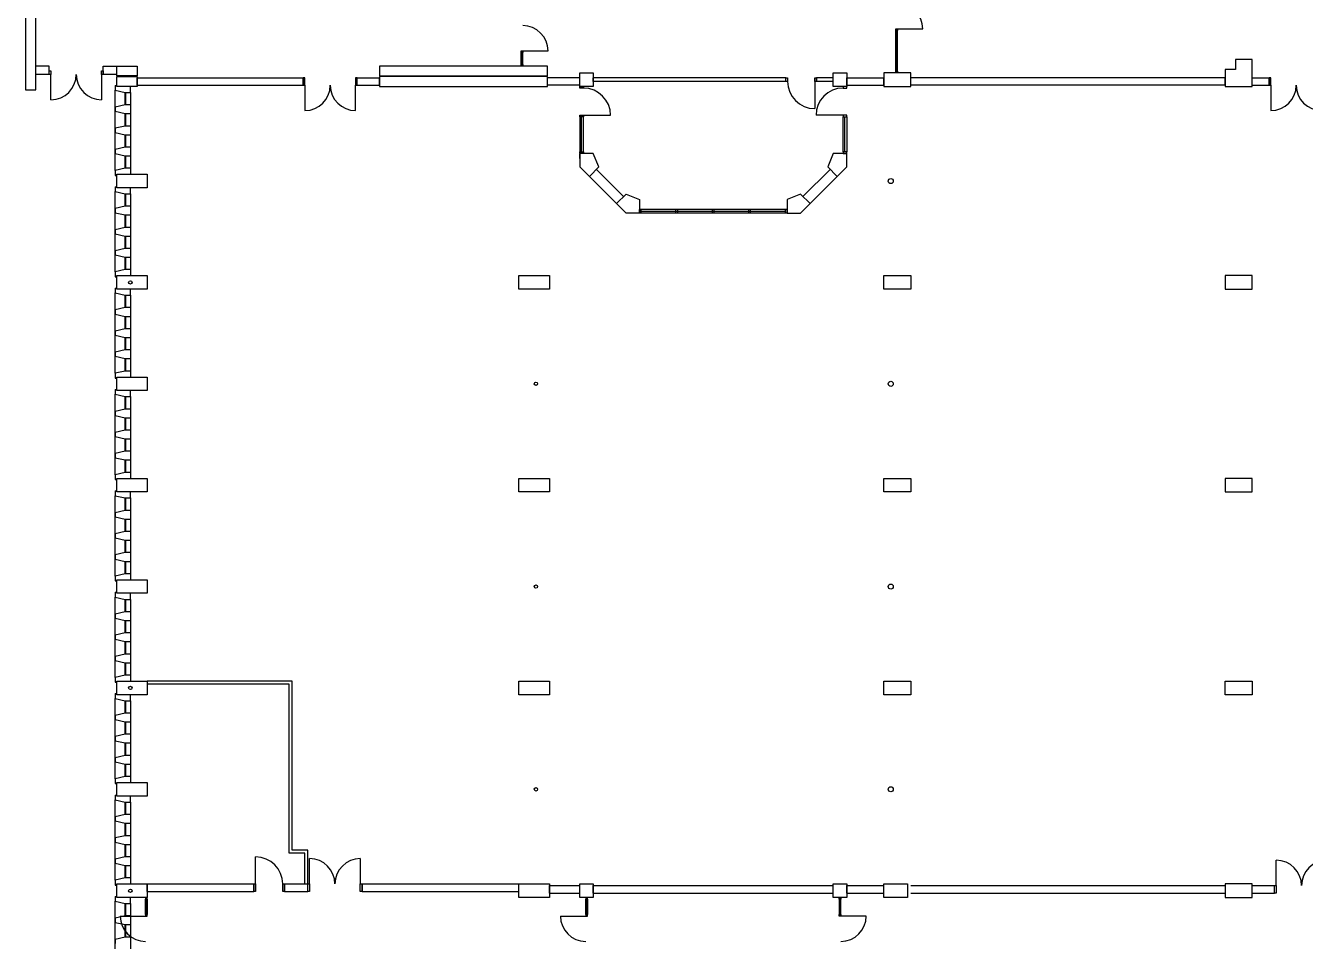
# Model space of a CAD drawing. Header units: millimetres. Extents: x -58291 to 83317, y -24599 to 66926.
# Drawn here: x -50633 to -12762, y 11276 to 38376 of the extents above; entities that cross this region are included whole.
import ezdxf

# ---------------------------------------------------------------- set-up
doc = ezdxf.new("R2010")
doc.units = ezdxf.units.MM
for name, color, linetype in [('Basement 01 - Curtain Walls', 1, 'Continuous'), ('Basement 01 - Doors Windows and Openings', 1, 'Continuous'), ('Basement 01 - Structural Members', 5, 'Continuous'), ('Basement 01 - Walls', 3, 'Continuous')]:
    doc.layers.add(name, color=color, linetype=linetype)

msp = doc.modelspace()

# ---------------------------------------------------------------- linework, layer by layer
at = {"layer": 'Basement 01 - Curtain Walls', "color": 3, "linetype": 'Continuous', "lineweight": -3}
for p, q in [((-47983, 36607, -4600), (-47933, 36607, -4600)), ((-47983, 36607, -4600), (-47983, 36465, -4600)), ((-47983, 36465, -4600), (-47683, 36397, -4600)), ((-47683, 36397, -4600), (-47533, 36397, -4600)), ((-47533, 36397, -4600), (-47533, 36576, -4600)), ((-47683, 36029, -4600), (-47983, 35961, -4600)), ((-47533, 36029, -4600), (-47683, 36029, -4600)), ((-47983, 35961, -4600), (-47983, 35840, -4600)), ((-47983, 35840, -4600), (-47683, 35772, -4600)), ((-47683, 35772, -4600), (-47533, 35772, -4600)), ((-47683, 35404, -4600), (-47983, 35336, -4600)), ((-47983, 35336, -4600), (-47983, 35215, -4600)), ((-47533, 35404, -4600), (-47683, 35404, -4600)), ((-47983, 35215, -4600), (-47683, 35147, -4600)), ((-47683, 35147, -4600), (-47533, 35147, -4600)), ((-47683, 34779, -4600), (-47983, 34711, -4600)), ((-47983, 34711, -4600), (-47983, 34590, -4600)), ((-47983, 34590, -4600), (-47683, 34522, -4600)), ((-47533, 34779, -4600), (-47683, 34779, -4600)), ((-47683, 34522, -4600), (-47533, 34522, -4600)), ((-47683, 34154, -4600), (-47983, 34086, -4600)), ((-47983, 34086, -4600), (-47983, 33944, -4600)), ((-47533, 34154, -4600), (-47683, 34154, -4600)), ((-47533, 34154, -4600), (-47533, 33976, -4600)), ((-47983, 33944, -4600), (-47933, 33944, -4600)), ((-47933, 33976, -4600), (-47533, 33976, -4600)), ((-47933, 33944, -4600), (-47933, 33976, -4600)), ((-47983, 33607, -4600), (-47933, 33607, -4600)), ((-47983, 33607, -4600), (-47983, 33465, -4600)), ((-47983, 33465, -4600), (-47683, 33397, -4600)), ((-47683, 33397, -4600), (-47533, 33397, -4600)), ((-47533, 33397, -4600), (-47533, 33576, -4600)), ((-47683, 33029, -4600), (-47983, 32961, -4600)), ((-47983, 32961, -4600), (-47983, 32840, -4600)), ((-47533, 33029, -4600), (-47683, 33029, -4600)), ((-47983, 32840, -4600), (-47683, 32772, -4600)), ((-47683, 32772, -4600), (-47533, 32772, -4600)), ((-47683, 32404, -4600), (-47983, 32336, -4600)), ((-47983, 32336, -4600), (-47983, 32215, -4600)), ((-47983, 32215, -4600), (-47683, 32147, -4600)), ((-47533, 32404, -4600), (-47683, 32404, -4600)), ((-47683, 32147, -4600), (-47533, 32147, -4600)), ((-47683, 31779, -4600), (-47983, 31711, -4600)), ((-47983, 31711, -4600), (-47983, 31590, -4600)), ((-47983, 31590, -4600), (-47683, 31522, -4600)), ((-47533, 31779, -4600), (-47683, 31779, -4600)), ((-47683, 31522, -4600), (-47533, 31522, -4600)), ((-47683, 31154, -4600), (-47983, 31086, -4600)), ((-47983, 31086, -4600), (-47983, 30944, -4600)), ((-47533, 31154, -4600), (-47683, 31154, -4600)), ((-47533, 31154, -4600), (-47533, 30976, -4600)), ((-47983, 30944, -4600), (-47933, 30944, -4600)), ((-47933, 30944, -4600), (-47933, 30976, -4600)), ((-47933, 30976, -4600), (-47533, 30976, -4600)), ((-47983, 30607, -4600), (-47983, 30465, -4600)), ((-47983, 30607, -4600), (-47933, 30607, -4600)), ((-47983, 30465, -4600), (-47683, 30397, -4600)), ((-47683, 30397, -4600), (-47533, 30397, -4600)), ((-47533, 30397, -4600), (-47533, 30576, -4600)), ((-47683, 30029, -4600), (-47983, 29961, -4600)), ((-47983, 29961, -4600), (-47983, 29840, -4600)), ((-47533, 30029, -4600), (-47683, 30029, -4600)), ((-47983, 29840, -4600), (-47683, 29772, -4600)), ((-47683, 29772, -4600), (-47533, 29772, -4600)), ((-47683, 29404, -4600), (-47983, 29336, -4600)), ((-47983, 29336, -4600), (-47983, 29215, -4600)), ((-47983, 29215, -4600), (-47683, 29147, -4600)), ((-47533, 29404, -4600), (-47683, 29404, -4600)), ((-47683, 29147, -4600), (-47533, 29147, -4600)), ((-47683, 28779, -4600), (-47983, 28711, -4600)), ((-47983, 28711, -4600), (-47983, 28590, -4600)), ((-47983, 28590, -4600), (-47683, 28522, -4600)), ((-47533, 28779, -4600), (-47683, 28779, -4600)), ((-47683, 28522, -4600), (-47533, 28522, -4600)), ((-47683, 28154, -4600), (-47983, 28086, -4600)), ((-47983, 28086, -4600), (-47983, 27944, -4600)), ((-47533, 28154, -4600), (-47683, 28154, -4600)), ((-47533, 28154, -4600), (-47533, 27976, -4600)), ((-47983, 27944, -4600), (-47933, 27944, -4600)), ((-47933, 27976, -4600), (-47533, 27976, -4600)), ((-47933, 27944, -4600), (-47933, 27976, -4600)), ((-47983, 27607, -4600), (-47983, 27465, -4600)), ((-47983, 27607, -4600), (-47933, 27607, -4600)), ((-47983, 27465, -4600), (-47683, 27397, -4600)), ((-47683, 27397, -4600), (-47533, 27397, -4600)), ((-47533, 27397, -4600), (-47533, 27576, -4600)), ((-47683, 27029, -4600), (-47983, 26961, -4600)), ((-47983, 26961, -4600), (-47983, 26840, -4600)), ((-47533, 27029, -4600), (-47683, 27029, -4600)), ((-47983, 26840, -4600), (-47683, 26772, -4600)), ((-47683, 26772, -4600), (-47533, 26772, -4600)), ((-47683, 26404, -4600), (-47983, 26336, -4600)), ((-47983, 26336, -4600), (-47983, 26215, -4600)), ((-47983, 26215, -4600), (-47683, 26147, -4600)), ((-47533, 26404, -4600), (-47683, 26404, -4600)), ((-47683, 26147, -4600), (-47533, 26147, -4600)), ((-47683, 25779, -4600), (-47983, 25711, -4600)), ((-47533, 25779, -4600), (-47683, 25779, -4600)), ((-47983, 25711, -4600), (-47983, 25590, -4600)), ((-47983, 25590, -4600), (-47683, 25522, -4600)), ((-47683, 25522, -4600), (-47533, 25522, -4600)), ((-47683, 25154, -4600), (-47983, 25086, -4600)), ((-47983, 25086, -4600), (-47983, 24944, -4600)), ((-47533, 25154, -4600), (-47683, 25154, -4600)), ((-47533, 25154, -4600), (-47533, 24976, -4600)), ((-47983, 24944, -4600), (-47933, 24944, -4600)), ((-47933, 24976, -4600), (-47533, 24976, -4600)), ((-47933, 24944, -4600), (-47933, 24976, -4600)), ((-47983, 24607, -4600), (-47983, 24465, -4600)), ((-47983, 24607, -4600), (-47933, 24607, -4600)), ((-47983, 24465, -4600), (-47683, 24397, -4600)), ((-47683, 24397, -4600), (-47533, 24397, -4600)), ((-47533, 24397, -4600), (-47533, 24576, -4600)), ((-47683, 24029, -4600), (-47983, 23961, -4600)), ((-47983, 23961, -4600), (-47983, 23840, -4600)), ((-47533, 24029, -4600), (-47683, 24029, -4600)), ((-47983, 23840, -4600), (-47683, 23772, -4600)), ((-47683, 23772, -4600), (-47533, 23772, -4600)), ((-47683, 23404, -4600), (-47983, 23336, -4600)), ((-47983, 23336, -4600), (-47983, 23215, -4600)), ((-47983, 23215, -4600), (-47683, 23147, -4600)), ((-47533, 23404, -4600), (-47683, 23404, -4600)), ((-47683, 23147, -4600), (-47533, 23147, -4600)), ((-47683, 22779, -4600), (-47983, 22711, -4600)), ((-47533, 22779, -4600), (-47683, 22779, -4600)), ((-47983, 22711, -4600), (-47983, 22590, -4600)), ((-47983, 22590, -4600), (-47683, 22522, -4600)), ((-47683, 22522, -4600), (-47533, 22522, -4600)), ((-47683, 22154, -4600), (-47983, 22086, -4600)), ((-47983, 22086, -4600), (-47983, 21944, -4600)), ((-47933, 21976, -4600), (-47533, 21976, -4600)), ((-47933, 21944, -4600), (-47933, 21976, -4600)), ((-47533, 22154, -4600), (-47683, 22154, -4600)), ((-47533, 22154, -4600), (-47533, 21976, -4600)), ((-47983, 21944, -4600), (-47933, 21944, -4600)), ((-47983, 21607, -4600), (-47983, 21465, -4600)), ((-47983, 21607, -4600), (-47933, 21607, -4600)), ((-47983, 21465, -4600), (-47683, 21397, -4600)), ((-47683, 21397, -4600), (-47533, 21397, -4600)), ((-47533, 21397, -4600), (-47533, 21576, -4600)), ((-47683, 21029, -4600), (-47983, 20961, -4600)), ((-47983, 20961, -4600), (-47983, 20840, -4600)), ((-47983, 20840, -4600), (-47683, 20772, -4600)), ((-47533, 21029, -4600), (-47683, 21029, -4600)), ((-47683, 20772, -4600), (-47533, 20772, -4600)), ((-47683, 20404, -4600), (-47983, 20336, -4600)), ((-47983, 20336, -4600), (-47983, 20215, -4600)), ((-47983, 20215, -4600), (-47683, 20147, -4600)), ((-47533, 20404, -4600), (-47683, 20404, -4600)), ((-47683, 20147, -4600), (-47533, 20147, -4600)), ((-47683, 19779, -4600), (-47983, 19711, -4600)), ((-47983, 19711, -4600), (-47983, 19590, -4600)), ((-47533, 19779, -4600), (-47683, 19779, -4600)), ((-47983, 19590, -4600), (-47683, 19522, -4600)), ((-47683, 19522, -4600), (-47533, 19522, -4600)), ((-47683, 19154, -4600), (-47983, 19086, -4600)), ((-47983, 19086, -4600), (-47983, 18944, -4600)), ((-47983, 18944, -4600), (-47933, 18944, -4600)), ((-47933, 18944, -4600), (-47933, 18976, -4600)), ((-47933, 18976, -4600), (-47533, 18976, -4600)), ((-47533, 19154, -4600), (-47683, 19154, -4600)), ((-47533, 19154, -4600), (-47533, 18976, -4600)), ((-47983, 18607, -4600), (-47983, 18465, -4600)), ((-47983, 18607, -4600), (-47933, 18607, -4600)), ((-47533, 18397, -4600), (-47533, 18576, -4600)), ((-47983, 18465, -4600), (-47683, 18397, -4600)), ((-47683, 18397, -4600), (-47533, 18397, -4600)), ((-47683, 18029, -4600), (-47983, 17961, -4600)), ((-47983, 17961, -4600), (-47983, 17840, -4600)), ((-47983, 17840, -4600), (-47683, 17772, -4600)), ((-47533, 18029, -4600), (-47683, 18029, -4600)), ((-47683, 17772, -4600), (-47533, 17772, -4600)), ((-47683, 17404, -4600), (-47983, 17336, -4600)), ((-47983, 17336, -4600), (-47983, 17215, -4600)), ((-47983, 17215, -4600), (-47683, 17147, -4600)), ((-47533, 17404, -4600), (-47683, 17404, -4600)), ((-47683, 17147, -4600), (-47533, 17147, -4600)), ((-47683, 16779, -4600), (-47983, 16711, -4600)), ((-47983, 16711, -4600), (-47983, 16590, -4600)), ((-47533, 16779, -4600), (-47683, 16779, -4600)), ((-47983, 16590, -4600), (-47683, 16522, -4600)), ((-47683, 16522, -4600), (-47533, 16522, -4600)), ((-47683, 16154, -4600), (-47983, 16086, -4600)), ((-47983, 16086, -4600), (-47983, 15944, -4600)), ((-47983, 15944, -4600), (-47933, 15944, -4600)), ((-47933, 15976, -4600), (-47533, 15976, -4600)), ((-47933, 15944, -4600), (-47933, 15976, -4600)), ((-47533, 16154, -4600), (-47683, 16154, -4600)), ((-47533, 16154, -4600), (-47533, 15976, -4600)), ((-47983, 15607, -4600), (-47933, 15607, -4600)), ((-47983, 15607, -4600), (-47983, 15465, -4600)), ((-47533, 15397, -4600), (-47533, 15576, -4600)), ((-47983, 15465, -4600), (-47683, 15397, -4600)), ((-47683, 15397, -4600), (-47533, 15397, -4600)), ((-47683, 15029, -4600), (-47983, 14961, -4600)), ((-47983, 14961, -4600), (-47983, 14840, -4600)), ((-47983, 14840, -4600), (-47683, 14772, -4600)), ((-47533, 15029, -4600), (-47683, 15029, -4600)), ((-47683, 14772, -4600), (-47533, 14772, -4600)), ((-47683, 14404, -4600), (-47983, 14336, -4600)), ((-47533, 14404, -4600), (-47683, 14404, -4600)), ((-47983, 14336, -4600), (-47983, 14215, -4600)), ((-47983, 14215, -4600), (-47683, 14147, -4600)), ((-47683, 14147, -4600), (-47533, 14147, -4600)), ((-47683, 13779, -4600), (-47983, 13711, -4600)), ((-47983, 13711, -4600), (-47983, 13590, -4600)), ((-47533, 13779, -4600), (-47683, 13779, -4600)), ((-47983, 13590, -4600), (-47683, 13522, -4600)), ((-47683, 13522, -4600), (-47533, 13522, -4600)), ((-47683, 13154, -4600), (-47983, 13086, -4600)), ((-47983, 13086, -4600), (-47983, 12944, -4600)), ((-47983, 12944, -4600), (-47933, 12944, -4600)), ((-47933, 12976, -4600), (-47533, 12976, -4600)), ((-47933, 12944, -4600), (-47933, 12976, -4600)), ((-47533, 13154, -4600), (-47683, 13154, -4600)), ((-47533, 13154, -4600), (-47533, 12976, -4600)), ((-47983, 12607, -4600), (-47933, 12607, -4600)), ((-47983, 12607, -4600), (-47983, 12465, -4600)), ((-47533, 12397, -4600), (-47533, 12576, -4600)), ((-47983, 12465, -4600), (-47683, 12397, -4600)), ((-47683, 12397, -4600), (-47533, 12397, -4600)), ((-47683, 12029, -4600), (-47983, 11961, -4600)), ((-47983, 11961, -4600), (-47983, 11840, -4600)), ((-47983, 11840, -4600), (-47683, 11772, -4600)), ((-47533, 12029, -4600), (-47683, 12029, -4600)), ((-47683, 11772, -4600), (-47533, 11772, -4600)), ((-47683, 11404, -4600), (-47983, 11336, -4600)), ((-47533, 11404, -4600), (-47683, 11404, -4600)), ((-47983, 11336, -4600), (-47983, 11215, -4600))]:
    msp.add_line(p, q, dxfattribs=at)
at = {"layer": 'Basement 01 - Curtain Walls', "color": 3, "linetype": 'Continuous', "lineweight": -3, "elevation": -4600}
for points in [[(-47533, 36576), (-47933, 36576), (-47933, 36607)], [(-47533, 33576), (-47933, 33576), (-47933, 33607)], [(-47533, 30576), (-47933, 30576), (-47933, 30607)], [(-47533, 27576), (-47933, 27576), (-47933, 27607)], [(-47533, 24576), (-47933, 24576), (-47933, 24607)], [(-47533, 21576), (-47933, 21576), (-47933, 21607)], [(-47533, 18576), (-47933, 18576), (-47933, 18607)], [(-47533, 15576), (-47933, 15576), (-47933, 15607)], [(-47533, 12576), (-47933, 12576), (-47933, 12607)]]:
    msp.add_lwpolyline(points, dxfattribs=at)
at = {"layer": 'Basement 01 - Doors Windows and Openings', "color": 1, "linetype": 'Continuous', "lineweight": -3}
for p, q in [((-24833, 38276, -4600), (-24083, 38276, -4600)), ((-24883, 37026, -4600), (-24883, 38226, -4600)), ((-24858, 37026, -4600), (-24858, 38226, -4600)), ((-24833, 37026, -4600), (-24833, 38226, -4600)), ((-35973, 37226, -4600), (-35973, 37576, -4600)), ((-35948, 37226, -4600), (-35948, 37576, -4600)), ((-35923, 37626, -4600), (-35173, 37626, -4600)), ((-35923, 37226, -4600), (-35923, 37576, -4600)), ((-49883, 36181, -4600), (-49883, 36931, -4600)), ((-48383, 36931, -4600), (-48383, 36181, -4600)), ((-47983, 34086, -4600), (-47983, 36465, -4600)), ((-47683, 36029, -4600), (-47683, 36397, -4600)), ((-47663, 36029, -4600), (-47663, 36397, -4600)), ((-47533, 36397, -4600), (-47533, 34154, -4600)), ((-42367, 36611, -4600), (-42367, 35861, -4600)), ((-40867, 35861, -4600), (-40867, 36611, -4600)), ((-27283, 36721, -4600), (-27283, 35921, -4600)), ((-13783, 36611, -4600), (-13783, 35861, -4600)), ((-47683, 35404, -4600), (-47683, 35772, -4600)), ((-47663, 35404, -4600), (-47663, 35772, -4600)), ((-47533, 35772, -4600), (-47533, 35404, -4600)), ((-34233, 35676, -4600), (-34233, 34643, -4600)), ((-34178, 34643, -4600), (-34178, 35676, -4600)), ((-34123, 35726, -4600), (-33323, 35726, -4600)), ((-34123, 34643, -4600), (-34123, 35676, -4600)), ((-26443, 35726, -4600), (-27243, 35726, -4600)), ((-26443, 34643, -4600), (-26443, 35676, -4600)), ((-26388, 34643, -4600), (-26388, 35676, -4600)), ((-26333, 35676, -4600), (-26333, 34643, -4600)), ((-47683, 34779, -4600), (-47683, 35147, -4600)), ((-47663, 34779, -4600), (-47663, 35147, -4600)), ((-47533, 35147, -4600), (-47533, 34779, -4600)), ((-47683, 34154, -4600), (-47683, 34522, -4600)), ((-47663, 34154, -4600), (-47663, 34522, -4600)), ((-47533, 34522, -4600), (-47533, 34154, -4600)), ((-47983, 31086, -4600), (-47983, 33465, -4600)), ((-47683, 33029, -4600), (-47683, 33397, -4600)), ((-47663, 33029, -4600), (-47663, 33397, -4600)), ((-47533, 33397, -4600), (-47533, 31154, -4600)), ((-47683, 32404, -4600), (-47683, 32772, -4600)), ((-47663, 32404, -4600), (-47663, 32772, -4600)), ((-47533, 32772, -4600), (-47533, 32404, -4600)), ((-28100, 32936, -4600), (-32466, 32936, -4600)), ((-32466, 32826, -4600), (-32466, 32936, -4600)), ((-28100, 32826, -4600), (-32466, 32826, -4600)), ((-32416, 32826, -4600), (-32416, 32936, -4600)), ((-32416, 32881, -4600), (-31387, 32881, -4600)), ((-31422, 32881, -4600), (-29314, 32881, -4600)), ((-31387, 32826, -4600), (-31387, 32936, -4600)), ((-31337, 32826, -4600), (-31337, 32936, -4600)), ((-31337, 32881, -4600), (-30308, 32881, -4600)), ((-30308, 32826, -4600), (-30308, 32936, -4600)), ((-30258, 32826, -4600), (-30258, 32936, -4600)), ((-30258, 32881, -4600), (-28150, 32881, -4600)), ((-29229, 32826, -4600), (-29229, 32936, -4600)), ((-29179, 32826, -4600), (-29179, 32936, -4600)), ((-28150, 32826, -4600), (-28150, 32936, -4600)), ((-28100, 32826, -4600), (-28100, 32936, -4600)), ((-47683, 31779, -4600), (-47683, 32147, -4600)), ((-47663, 31779, -4600), (-47663, 32147, -4600)), ((-47533, 32147, -4600), (-47533, 31779, -4600)), ((-47683, 31154, -4600), (-47683, 31522, -4600)), ((-47663, 31154, -4600), (-47663, 31522, -4600)), ((-47533, 31522, -4600), (-47533, 31154, -4600)), ((-47983, 28086, -4600), (-47983, 30465, -4600)), ((-47683, 30029, -4600), (-47683, 30397, -4600)), ((-47663, 30029, -4600), (-47663, 30397, -4600)), ((-47533, 30397, -4600), (-47533, 28154, -4600)), ((-47683, 29404, -4600), (-47683, 29772, -4600)), ((-47663, 29404, -4600), (-47663, 29772, -4600)), ((-47533, 29772, -4600), (-47533, 29404, -4600)), ((-47683, 28779, -4600), (-47683, 29147, -4600)), ((-47663, 28779, -4600), (-47663, 29147, -4600)), ((-47533, 29147, -4600), (-47533, 28779, -4600)), ((-47683, 28154, -4600), (-47683, 28522, -4600)), ((-47663, 28154, -4600), (-47663, 28522, -4600)), ((-47533, 28522, -4600), (-47533, 28154, -4600)), ((-47983, 25086, -4600), (-47983, 27465, -4600)), ((-47683, 27029, -4600), (-47683, 27397, -4600)), ((-47663, 27029, -4600), (-47663, 27397, -4600)), ((-47533, 27397, -4600), (-47533, 25154, -4600)), ((-47683, 26404, -4600), (-47683, 26772, -4600)), ((-47663, 26404, -4600), (-47663, 26772, -4600)), ((-47533, 26772, -4600), (-47533, 26404, -4600)), ((-47683, 25779, -4600), (-47683, 26147, -4600)), ((-47663, 25779, -4600), (-47663, 26147, -4600)), ((-47533, 26147, -4600), (-47533, 25779, -4600)), ((-47683, 25154, -4600), (-47683, 25522, -4600)), ((-47663, 25154, -4600), (-47663, 25522, -4600)), ((-47533, 25522, -4600), (-47533, 25154, -4600)), ((-47983, 22086, -4600), (-47983, 24465, -4600)), ((-47683, 24029, -4600), (-47683, 24397, -4600)), ((-47663, 24029, -4600), (-47663, 24397, -4600)), ((-47533, 24397, -4600), (-47533, 22154, -4600)), ((-47683, 23404, -4600), (-47683, 23772, -4600)), ((-47663, 23404, -4600), (-47663, 23772, -4600)), ((-47533, 23772, -4600), (-47533, 23404, -4600)), ((-47683, 22779, -4600), (-47683, 23147, -4600)), ((-47663, 22779, -4600), (-47663, 23147, -4600)), ((-47533, 23147, -4600), (-47533, 22779, -4600)), ((-47683, 22154, -4600), (-47683, 22522, -4600)), ((-47663, 22154, -4600), (-47663, 22522, -4600)), ((-47533, 22522, -4600), (-47533, 22154, -4600)), ((-47983, 19086, -4600), (-47983, 21465, -4600)), ((-47683, 21029, -4600), (-47683, 21397, -4600)), ((-47663, 21029, -4600), (-47663, 21397, -4600)), ((-47533, 21397, -4600), (-47533, 19154, -4600)), ((-47683, 20404, -4600), (-47683, 20772, -4600)), ((-47663, 20404, -4600), (-47663, 20772, -4600)), ((-47533, 20772, -4600), (-47533, 20404, -4600)), ((-47683, 19779, -4600), (-47683, 20147, -4600)), ((-47663, 19779, -4600), (-47663, 20147, -4600)), ((-47533, 20147, -4600), (-47533, 19779, -4600)), ((-47683, 19154, -4600), (-47683, 19522, -4600)), ((-47663, 19154, -4600), (-47663, 19522, -4600)), ((-47533, 19522, -4600), (-47533, 19154, -4600)), ((-47983, 16086, -4600), (-47983, 18465, -4600)), ((-47683, 18029, -4600), (-47683, 18397, -4600)), ((-47663, 18029, -4600), (-47663, 18397, -4600)), ((-47533, 18397, -4600), (-47533, 16154, -4600)), ((-47683, 17404, -4600), (-47683, 17772, -4600)), ((-47663, 17404, -4600), (-47663, 17772, -4600)), ((-47533, 17772, -4600), (-47533, 17404, -4600)), ((-47683, 16779, -4600), (-47683, 17147, -4600)), ((-47663, 16779, -4600), (-47663, 17147, -4600)), ((-47533, 17147, -4600), (-47533, 16779, -4600)), ((-47683, 16154, -4600), (-47683, 16522, -4600)), ((-47663, 16154, -4600), (-47663, 16522, -4600)), ((-47533, 16522, -4600), (-47533, 16154, -4600)), ((-47983, 13086, -4600), (-47983, 15465, -4600)), ((-47683, 15029, -4600), (-47683, 15397, -4600)), ((-47663, 15029, -4600), (-47663, 15397, -4600)), ((-47533, 15397, -4600), (-47533, 13154, -4600)), ((-47683, 14404, -4600), (-47683, 14772, -4600)), ((-47663, 14404, -4600), (-47663, 14772, -4600)), ((-47533, 14772, -4600), (-47533, 14404, -4600)), ((-47683, 13779, -4600), (-47683, 14147, -4600)), ((-47663, 13779, -4600), (-47663, 14147, -4600)), ((-47533, 14147, -4600), (-47533, 13779, -4600)), ((-43825, 12976, -4600), (-43825, 13776, -4600)), ((-42228, 12976, -4600), (-42228, 13726, -4600)), ((-40728, 13726, -4600), (-40728, 12976, -4600)), ((-13626, 12926, -4600), (-13626, 13676, -4600)), ((-47683, 13154, -4600), (-47683, 13522, -4600)), ((-47663, 13154, -4600), (-47663, 13522, -4600)), ((-47533, 13522, -4600), (-47533, 13154, -4600)), ((-47083, 12076, -4600), (-47083, 12526, -4600)), ((-47058, 12076, -4600), (-47058, 12526, -4600)), ((-47033, 12526, -4600), (-47033, 12076, -4600)), ((-34058, 12076, -4600), (-34058, 12526, -4600)), ((-34033, 12076, -4600), (-34033, 12526, -4600)), ((-34008, 12526, -4600), (-34008, 12076, -4600)), ((-26558, 12526, -4600), (-26558, 12076, -4600)), ((-26533, 12076, -4600), (-26533, 12526, -4600)), ((-26508, 12076, -4600), (-26508, 12526, -4600)), ((-47983, 10086, -4600), (-47983, 12465, -4600)), ((-47683, 12029, -4600), (-47683, 12397, -4600)), ((-47663, 12029, -4600), (-47663, 12397, -4600)), ((-47533, 12397, -4600), (-47533, 10154, -4600)), ((-47833, 12026, -4600), (-47083, 12026, -4600)), ((-47683, 11404, -4600), (-47683, 11772, -4600)), ((-47663, 11404, -4600), (-47663, 11772, -4600)), ((-47533, 11772, -4600), (-47533, 11404, -4600)), ((-34808, 12026, -4600), (-34058, 12026, -4600)), ((-25758, 12026, -4600), (-26508, 12026, -4600))]:
    msp.add_line(p, q, dxfattribs=at)
at = {"layer": 'Basement 01 - Doors Windows and Openings', "color": 1, "linetype": 'Continuous', "lineweight": -3, "elevation": -4600}
for points in [[(-24883, 38226), (-24883, 38276), (-24833, 38276), (-24833, 38226), (-24883, 38226)], [(-35973, 37576), (-35973, 37626), (-35923, 37626), (-35923, 37576), (-35973, 37576)], [(-35973, 37176), (-35973, 37226), (-35923, 37226), (-35923, 37176), (-35973, 37176)], [(-49933, 36931), (-49933, 37041), (-49883, 37041), (-49883, 36931), (-49933, 36931)], [(-48383, 36931), (-48383, 37041), (-48333, 37041), (-48333, 36931), (-48383, 36931)], [(-42367, 36611), (-42367, 36831), (-42417, 36831), (-42417, 36611), (-42367, 36611)], [(-40817, 36611), (-40817, 36831), (-40867, 36831), (-40867, 36611), (-40817, 36611)], [(-28083, 36721), (-28133, 36721), (-28133, 36831), (-28083, 36831), (-28083, 36721)], [(-27233, 36721), (-27283, 36721), (-27283, 36831), (-27233, 36831), (-27233, 36721)], [(-24883, 36976), (-24883, 37026), (-24833, 37026), (-24833, 36976), (-24883, 36976)], [(-13783, 36611), (-13783, 36831), (-13833, 36831), (-13833, 36611), (-13783, 36611)], [(-34123, 36576), (-34123, 36526), (-34233, 36526), (-34233, 36576), (-34123, 36576)], [(-26443, 36576), (-26443, 36526), (-26333, 36526), (-26333, 36576), (-26443, 36576)], [(-34123, 35726), (-34123, 35676), (-34233, 35676), (-34233, 35726), (-34123, 35726)], [(-26443, 35726), (-26443, 35676), (-26333, 35676), (-26333, 35726), (-26443, 35726)], [(-34233, 34593), (-34233, 34643), (-34123, 34643), (-34123, 34593), (-34233, 34593)], [(-26333, 34593), (-26333, 34643), (-26443, 34643), (-26443, 34593), (-26333, 34593)], [(-43875, 12976), (-43825, 12976), (-43825, 12756), (-43875, 12756), (-43875, 12976)], [(-43025, 12976), (-42975, 12976), (-42975, 12756), (-43025, 12756), (-43025, 12976)], [(-42228, 12976), (-42228, 12756), (-42278, 12756), (-42278, 12976), (-42228, 12976)], [(-40678, 12976), (-40678, 12756), (-40728, 12756), (-40728, 12976), (-40678, 12976)], [(-13626, 12926), (-13626, 12706), (-13676, 12706), (-13676, 12926), (-13626, 12926)], [(-47033, 12526), (-47033, 12576), (-47083, 12576), (-47083, 12526), (-47033, 12526)], [(-34008, 12526), (-34008, 12576), (-34058, 12576), (-34058, 12526), (-34008, 12526)], [(-26558, 12526), (-26558, 12576), (-26508, 12576), (-26508, 12526), (-26558, 12526)], [(-47033, 12026), (-47033, 12076), (-47083, 12076), (-47083, 12026), (-47033, 12026)], [(-34008, 12026), (-34008, 12076), (-34058, 12076), (-34058, 12026), (-34008, 12026)], [(-26558, 12026), (-26558, 12076), (-26508, 12076), (-26508, 12026), (-26558, 12026)]]:
    msp.add_lwpolyline(points, dxfattribs=at)
at = {"layer": 'Basement 01 - Doors Windows and Openings', "color": 1, "linetype": 'Continuous', "lineweight": -3}
for centre, radius, start, end in [((-24833, 38276, -4600), 750, 0, 90), ((-35923, 37626, -4600), 750, 0, 90), ((-49883, 36931, -4600), 750, 270, 0), ((-48383, 36931, -4600), 750, 180, 270), ((-42367, 36611, -4600), 750, 270, 0), ((-40867, 36611, -4600), 750, 180, 270), ((-34123, 35726, -4600), 800, 0, 90), ((-27283, 36721, -4600), 800, 180, 270), ((-26443, 35726, -4600), 800, 90, 180), ((-13783, 36611, -4600), 750, 270, 0), ((-12283, 36611, -4600), 750, 180, 270), ((-43825, 12976, -4600), 800, 0, 90), ((-42228, 12976, -4600), 750, 0, 90), ((-40728, 12976, -4600), 750, 90, 180), ((-13626, 12926, -4600), 750, 0, 90), ((-12126, 12926, -4600), 750, 90, 180), ((-47083, 12026, -4600), 750, 180, 270), ((-34058, 12026, -4600), 750, 180, 270), ((-26508, 12026, -4600), 750, 270, 0)]:
    msp.add_arc(centre, radius, start, end, dxfattribs=at)
at = {"layer": 'Basement 01 - Structural Members', "color": 5, "linetype": 'Continuous', "lineweight": -3, "extrusion": (0, 0, -1), "elevation": 4600}
msp.add_lwpolyline([(50633, 60976), (50633, 36476), (50333, 36476), (50333, 60676)], dxfattribs=at)
at = {"layer": 'Basement 01 - Structural Members', "color": 5, "linetype": 'Continuous', "lineweight": -3, "elevation": -4600}
for points in [[(-47333, 36886), (-47933, 36886), (-47933, 37176), (-47333, 37176), (-47333, 36886)], [(-35193, 37176), (-40163, 37176), (-40163, 36886), (-35193, 36886), (-35193, 37176)], [(-47333, 36576), (-47933, 36576), (-47933, 36866), (-47333, 36866), (-47333, 36576)], [(-35193, 36866), (-40163, 36866), (-40163, 36576), (-35193, 36576), (-35193, 36866)], [(-33833, 36576), (-34233, 36576), (-34233, 36976), (-33833, 36976), (-33833, 36576)], [(-26333, 36576), (-26733, 36576), (-26733, 36976), (-26333, 36976), (-26333, 36576)], [(-47933, 33576), (-47933, 33976), (-47033, 33976), (-47033, 33576), (-47933, 33576)], [(-47933, 30576), (-47933, 30976), (-47033, 30976), (-47033, 30576), (-47933, 30576)], [(-35133, 30976), (-35133, 30576), (-36033, 30576), (-36033, 30976), (-35133, 30976)], [(-47933, 27576), (-47933, 27976), (-47033, 27976), (-47033, 27576), (-47933, 27576)], [(-47933, 24576), (-47933, 24976), (-47033, 24976), (-47033, 24576), (-47933, 24576)], [(-35133, 24976), (-35133, 24576), (-36033, 24576), (-36033, 24976), (-35133, 24976)], [(-47933, 21576), (-47933, 21976), (-47033, 21976), (-47033, 21576), (-47933, 21576)], [(-47933, 18576), (-47933, 18976), (-47033, 18976), (-47033, 18576), (-47933, 18576)], [(-35133, 18976), (-35133, 18576), (-36033, 18576), (-36033, 18976), (-35133, 18976)], [(-47933, 15576), (-47933, 15976), (-47033, 15976), (-47033, 15576), (-47933, 15576)], [(-47933, 12576), (-47933, 12976), (-47033, 12976), (-47033, 12576), (-47933, 12576)], [(-35133, 12976), (-35133, 12576), (-36033, 12576), (-36033, 12976), (-35133, 12976)], [(-33833, 12576), (-34233, 12576), (-34233, 12976), (-33833, 12976), (-33833, 12576)], [(-26333, 12576), (-26733, 12576), (-26733, 12976), (-26333, 12976), (-26333, 12576)]]:
    msp.add_lwpolyline(points, dxfattribs=at)
for points in [[(-14333, 37376), (-14833, 37376), (-14833, 37076), (-15133, 37076), (-15133, 36576), (-14333, 36576)], [(-24433, 36976), (-25233, 36976), (-25233, 36576), (-24433, 36576)], [(-33833, 34593), (-34233, 34593), (-34233, 34193), (-33950, 33910), (-33667, 34193)], [(-26333, 34593), (-26733, 34593), (-26898, 34193), (-26616, 33910), (-26333, 34193)], [(-33148, 33109), (-32866, 33391), (-32466, 33226), (-32466, 32826), (-32866, 32826)], [(-27700, 33391), (-28100, 33226), (-28100, 32826), (-27700, 32826), (-27417, 33109)], [(-24433, 30576), (-25233, 30576), (-25233, 30976), (-24433, 30976)], [(-15133, 30576), (-14333, 30576), (-14333, 30976), (-15133, 30976)], [(-25233, 24976), (-24433, 24976), (-24433, 24576), (-25233, 24576)], [(-14333, 24976), (-15133, 24976), (-15133, 24576), (-14333, 24576)], [(-24433, 18576), (-25233, 18576), (-25233, 18976), (-24433, 18976)], [(-15133, 18576), (-15133, 18976), (-14333, 18976), (-14333, 18576)], [(-24533, 12976), (-24533, 12576), (-25233, 12576), (-25233, 12976)], [(-15133, 12576), (-14333, 12576), (-14333, 12976), (-15133, 12976)]]:
    msp.add_lwpolyline(points, close=True, dxfattribs=at)
at = {"layer": 'Basement 01 - Structural Members', "linetype": 'Continuous', "lineweight": -3}
msp.add_circle((-25033, 33776, -4600), 75, dxfattribs=at)
at = {"layer": 'Basement 01 - Structural Members', "color": 5, "linetype": 'Continuous', "lineweight": -3}
for centre, radius in [((-47533, 30776, -4600), 50), ((-35533, 27776, -4600), 50), ((-25033, 27776, -4600), 75), ((-35533, 21776, -4600), 50), ((-25033, 21776, -4600), 75), ((-47533, 18776, -4600), 50), ((-35533, 15776, -4600), 50), ((-25033, 15776, -4600), 75), ((-47533, 12776, -4600), 50)]:
    msp.add_circle(centre, radius, dxfattribs=at)
at = {"layer": 'Basement 01 - Walls', "color": 3, "linetype": 'Continuous', "lineweight": -3}
for p, q in [((-49933, 37176, -4600), (-50333, 37176, -4600)), ((-49933, 36931, -4600), (-49933, 37176, -4600)), ((-48333, 37176, -4600), (-47933, 37176, -4600)), ((-48333, 36931, -4600), (-48333, 37176, -4600)), ((-47933, 36931, -4600), (-47933, 37176, -4600)), ((-49933, 36931, -4600), (-50333, 36931, -4600)), ((-47933, 36931, -4600), (-48333, 36931, -4600)), ((-47333, 36611, -4600), (-47333, 36831, -4600)), ((-47333, 36831, -4600), (-42417, 36831, -4600)), ((-42417, 36611, -4600), (-42417, 36831, -4600)), ((-40817, 36611, -4600), (-40817, 36831, -4600)), ((-40817, 36831, -4600), (-40163, 36831, -4600)), ((-40163, 36611, -4600), (-40163, 36831, -4600)), ((-35193, 36611, -4600), (-35193, 36831, -4600)), ((-34233, 36831, -4600), (-35193, 36831, -4600)), ((-34233, 36611, -4600), (-34233, 36831, -4600)), ((-28133, 36831, -4600), (-33833, 36831, -4600)), ((-33833, 36721, -4600), (-33833, 36831, -4600)), ((-28133, 36721, -4600), (-28133, 36831, -4600)), ((-27233, 36721, -4600), (-27233, 36831, -4600)), ((-26733, 36831, -4600), (-27233, 36831, -4600)), ((-26733, 36721, -4600), (-26733, 36831, -4600)), ((-26333, 36611, -4600), (-26333, 36831, -4600)), ((-26333, 36831, -4600), (-25233, 36831, -4600)), ((-25233, 36611, -4600), (-25233, 36831, -4600)), ((-24433, 36611, -4600), (-24433, 36831, -4600)), ((-15133, 36831, -4600), (-24433, 36831, -4600)), ((-15133, 36611, -4600), (-15133, 36831, -4600)), ((-14333, 36611, -4600), (-14333, 36831, -4600)), ((-14333, 36831, -4600), (-13833, 36831, -4600)), ((-13833, 36611, -4600), (-13833, 36831, -4600)), ((-47333, 36611, -4600), (-42417, 36611, -4600)), ((-40817, 36611, -4600), (-40163, 36611, -4600)), ((-34233, 36611, -4600), (-35193, 36611, -4600)), ((-28133, 36721, -4600), (-33833, 36721, -4600)), ((-26733, 36721, -4600), (-27233, 36721, -4600)), ((-26333, 36611, -4600), (-25233, 36611, -4600)), ((-15133, 36611, -4600), (-24433, 36611, -4600)), ((-14333, 36611, -4600), (-13833, 36611, -4600)), ((-34233, 34443, -4600), (-34233, 34576, -4600)), ((-26333, 34443, -4600), (-26333, 34576, -4600)), ((-33738, 34122, -4600), (-32936, 33321, -4600)), ((-26828, 34122, -4600), (-27629, 33321, -4600)), ((-33950, 33910, -4600), (-33148, 33109, -4600)), ((-27417, 33109, -4600), (-26616, 33910, -4600)), ((-26616, 33910, -4600), (-27417, 33109, -4600)), ((-47033, 12976, -4600), (-43875, 12976, -4600)), ((-47033, 12756, -4600), (-47033, 12976, -4600)), ((-43875, 12976, -4600), (-43875, 12756, -4600)), ((-42975, 12976, -4600), (-42278, 12976, -4600)), ((-42975, 12756, -4600), (-42975, 12976, -4600)), ((-42278, 12756, -4600), (-42278, 12976, -4600)), ((-40678, 12756, -4600), (-40678, 12976, -4600)), ((-40678, 12976, -4600), (-36033, 12976, -4600)), ((-36033, 12756, -4600), (-36033, 12976, -4600)), ((-35133, 12706, -4600), (-35133, 12926, -4600)), ((-35133, 12926, -4600), (-34233, 12926, -4600)), ((-34233, 12706, -4600), (-34233, 12926, -4600)), ((-33833, 12706, -4600), (-33833, 12926, -4600)), ((-33833, 12926, -4600), (-26733, 12926, -4600)), ((-26733, 12706, -4600), (-26733, 12926, -4600)), ((-26333, 12706, -4600), (-26333, 12926, -4600)), ((-26333, 12926, -4600), (-25233, 12926, -4600)), ((-24433, 12926, -4600), (-15133, 12926, -4600)), ((-14333, 12926, -4600), (-13676, 12926, -4600)), ((-13676, 12706, -4600), (-13676, 12926, -4600)), ((-47033, 12756, -4600), (-43875, 12756, -4600)), ((-42975, 12756, -4600), (-42278, 12756, -4600)), ((-40678, 12756, -4600), (-36033, 12756, -4600)), ((-35133, 12706, -4600), (-34233, 12706, -4600)), ((-33833, 12706, -4600), (-26733, 12706, -4600)), ((-26333, 12706, -4600), (-25233, 12706, -4600)), ((-24433, 12706, -4600), (-15133, 12706, -4600)), ((-14333, 12706, -4600), (-13676, 12706, -4600))]:
    msp.add_line(p, q, dxfattribs=at)
at = {"layer": 'Basement 01 - Walls', "color": 2, "linetype": 'Continuous', "lineweight": -3}
for p, q in [((-42748, 18976, -4600), (-47033, 18976, -4600)), ((-42748, 13976, -4600), (-42748, 18976, -4600)), ((-42838, 18886, -4600), (-47033, 18886, -4600)), ((-42838, 13886, -4600), (-42838, 18886, -4600)), ((-42368, 13886, -4600), (-42838, 13886, -4600)), ((-42278, 13976, -4600), (-42748, 13976, -4600)), ((-42368, 12976, -4600), (-42368, 13886, -4600)), ((-42278, 12976, -4600), (-42278, 13976, -4600)), ((-42368, 12976, -4600), (-42278, 12976, -4600))]:
    msp.add_line(p, q, dxfattribs=at)

doc.saveas('drawing.dxf')
